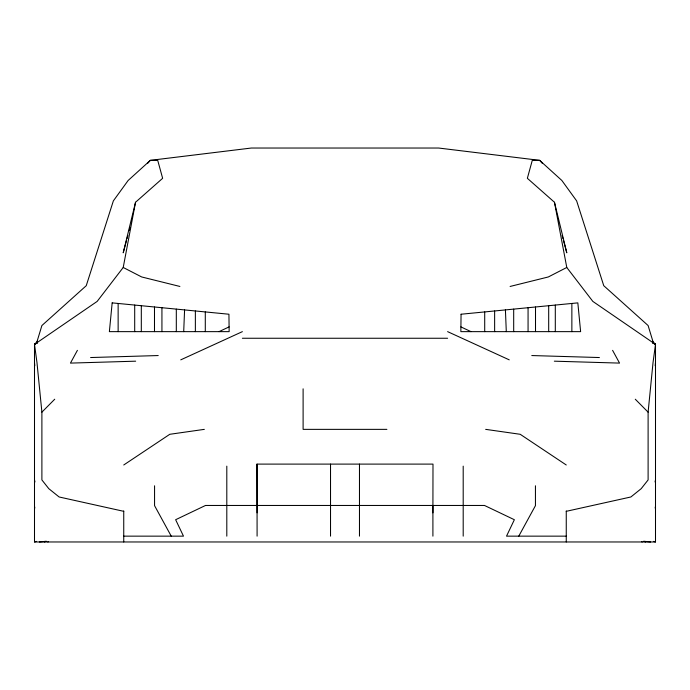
<?xml version="1.0" encoding="UTF-8"?>
<svg xmlns="http://www.w3.org/2000/svg" width="690" height="690" viewBox="0 0 690 690"><rect width="100%" height="100%" fill="white"/><g stroke="black" fill="none" stroke-linecap="round" stroke-linejoin="round"><path stroke-width="1.03" d="M432.906 512.851L432.992 464.103L257.008 464.103L257.094 512.851M183.704 331.64L184.584 309.913M566.257 511.325L630.884 496.973L641.2 488.675L648.108 479.93L648.108 412.154L653.033 362.552L655.5 344.388L652.516 341.3M655.19 365.717L655.5 362.552M34.5 509.194L34.793 507.081M653.344 342.818L648.108 325.542L603.75 285.695L576.642 200.885L561.858 180.478L539.675 160.356L532.283 160.356L527.358 178.305L554.467 202.265L566.783 267.478L592.848 301.418L655.5 344.388L655.5 541.969L34.5 541.969L34.5 344.388L97.152 301.418L123.217 267.478L135.533 202.265L162.642 178.305L157.717 160.356L150.325 160.356L128.142 180.478L113.358 200.885L86.25 285.695L41.892 325.542L36.656 342.818M655.052 481.974L655.5 479.93M135.533 202.265L123.217 252.807L126.503 240.612M127.046 238.585L127.866 235.531M129.237 230.451L130.056 227.407M77.401 350.348L70.449 363.104L135.671 361.18M518.777 536.147L535.44 505.649L535.44 485.786M147.505 163.53L150.325 160.356L251.358 148.031L438.642 148.031L539.675 160.356L542.495 163.53M37.484 341.3L34.5 344.388L36.967 362.552L41.892 412.154L41.892 479.93L48.8 488.675L59.116 496.973L123.743 511.325M41.892 412.154L54.726 399.217M123.743 464.982L169.783 434.295L204.326 429.361M37.355 342.904L34.5 344.388L37.338 342.921M566.783 267.478L548.3 276.966L510.108 286.454M219.032 331.64L229.089 326.896M180.754 359.852L242.388 331.64M47.791 541.969L48.326 541.736M44.358 541.969L46.377 541.245M34.5 541.969L36.553 541.391M39.425 541.969L45.721 541.305M90.597 357.541L158.217 355.548M242.388 338.255L447.612 338.255M386.892 429.361L303.108 429.361L303.108 388.832M123.743 536.147L183.48 536.147L175.639 519.717L205.508 505.459L484.492 505.459L514.361 519.717L506.52 536.147L566.257 536.147M531.783 355.548L599.403 357.541M554.329 361.18L619.551 363.104L612.599 350.348M644.279 541.305L650.575 541.969M485.674 429.361L520.217 434.295L566.257 464.982M179.892 286.454L141.7 276.966L123.217 267.478M653.447 541.391L655.5 541.969M643.623 541.245L645.642 541.969M641.674 541.736L642.209 541.969M447.612 331.64L509.246 359.852M460.911 326.896L470.968 331.64M652.662 342.921L655.5 344.388L652.645 342.904M635.274 399.217L648.108 412.154M171.224 536.147L154.56 505.649L154.56 485.786M562.134 235.531L562.954 238.585M563.497 240.612L566.783 252.807L554.467 202.265M34.5 479.93L34.949 481.974M655.207 507.081L655.5 509.194M34.5 362.552L34.811 365.717M505.416 309.913L506.296 331.64M257.008 464.103L257.094 536.147M571.863 303.462L571.863 331.64M566.257 510.945L566.257 541.969M555.303 305.066L555.303 331.64M548.688 305.713L548.688 331.64M535.509 306.99L535.509 331.64M528.066 307.714L528.066 331.64M513.688 309.111L513.688 331.64M494.635 310.966L494.635 331.64M484.708 311.923L484.708 331.64M463.197 466.147L463.197 536.147M432.906 505.459L432.906 536.147M359.473 464.103L359.473 536.147M330.527 464.103L330.527 536.147M226.803 466.147L226.803 536.147M205.292 311.923L205.292 331.64M195.365 310.966L195.365 331.64M176.312 309.111L176.312 331.64M161.934 307.714L161.934 331.64M154.491 306.99L154.491 331.64M141.312 305.713L141.312 331.64M134.697 305.066L134.697 331.64M123.743 510.945L123.743 541.969M118.137 303.462L118.137 331.64M461.067 314.226L460.851 331.64L580.626 331.64L577.832 302.876L461.067 314.226M112.168 302.876L109.374 331.64L229.149 331.64L228.933 314.226L112.168 302.876"/></g></svg>
